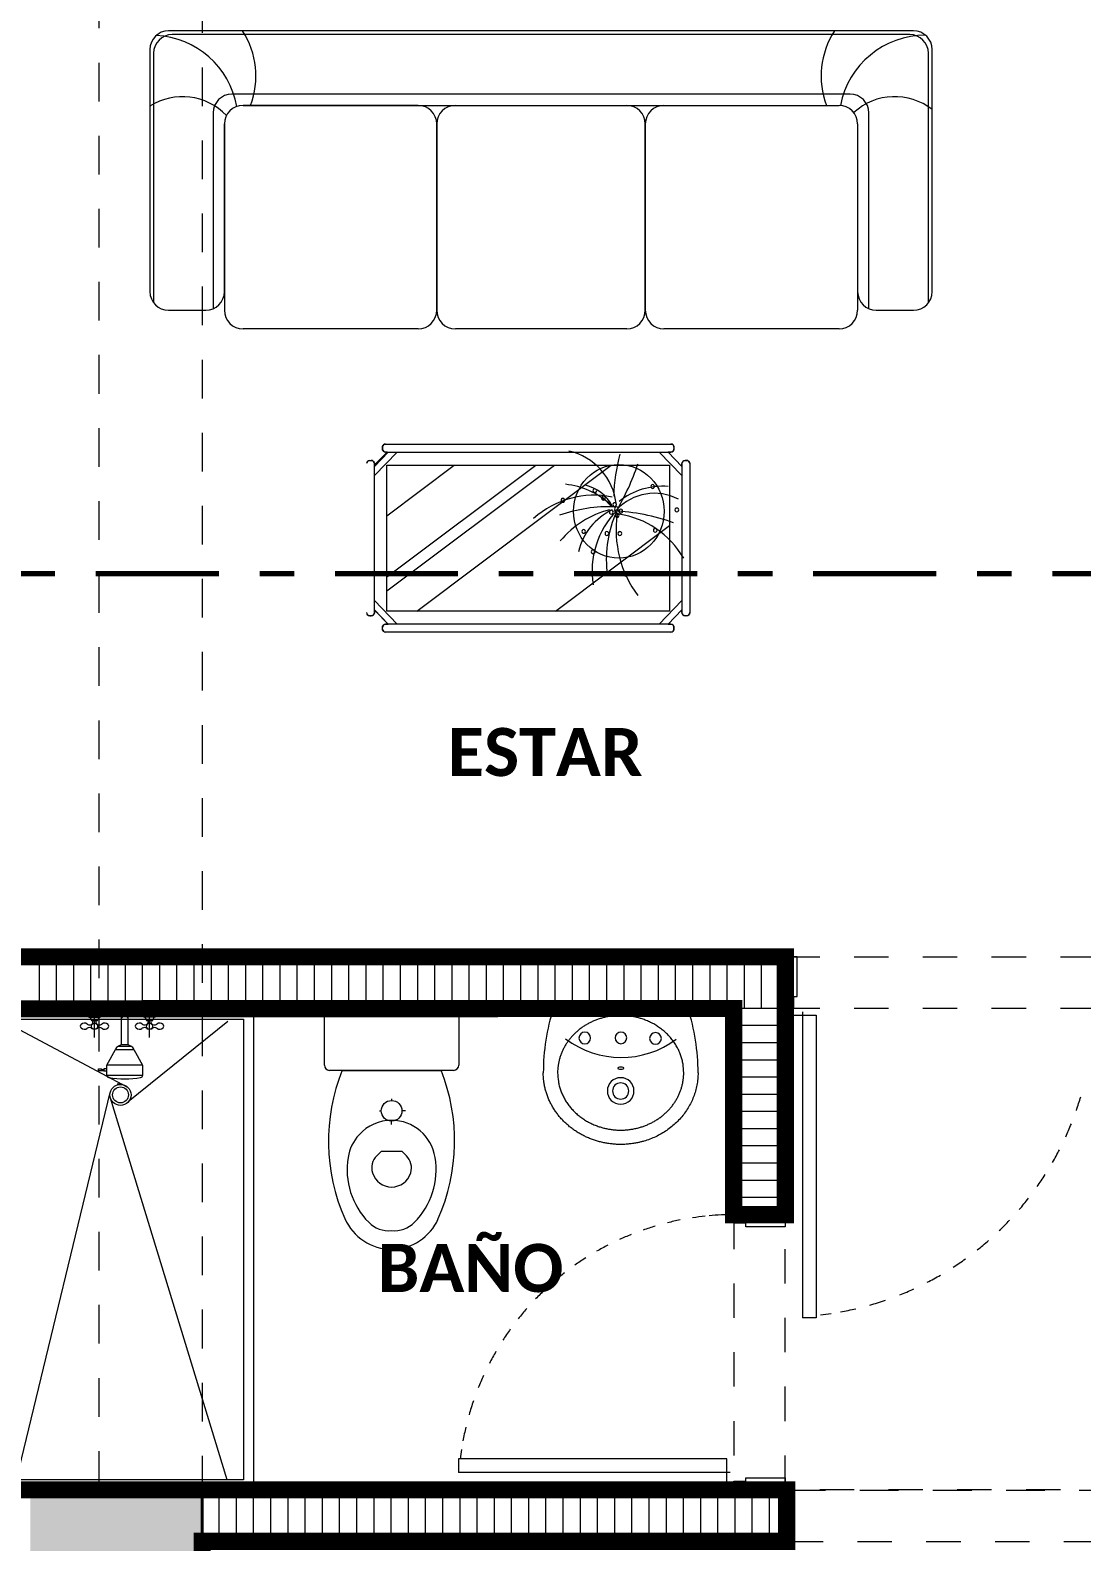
# Model space of a CAD drawing. Header units: metres. Extents: x -144 to 1000, y -717 to 29.
# Drawn here: x 828.958 to 832.015, y -557.419 to -553.023 of the extents above; entities that cross this region are included whole.
import ezdxf

# ---------------------------------------------------------------- set-up
doc = ezdxf.new("R2010")
doc.units = ezdxf.units.M
for name, pattern in [('Basculante', [0.11625, 0.075, -0.04125]), ('basculante modificado', [0.18, 0.1125, -0.0675]), ('Dash Dot 3_16_', [0.595313, 0.357187, -0.119063, 0, -0.119063]), ('Trazo', [0.45, 0.225, -0.225])]:
    doc.linetypes.add(name, pattern=pattern)
doc.layers.get('0').update_dxf_attribs({"color": 1})
doc.layers.add('00-MEDICION', color=30, linetype='Continuous')
for name, color, linetype, lineweight in [('A-DETL', 1, 'Continuous', 9), ('A-DETL-GENF', 1, 'Continuous', 9), ('A-DETL-MEDM', 1, 'Continuous', 30), ('A-DOOR', 1, 'Continuous', 9), ('A-DOOR-FRAM', 1, 'Continuous', 9), ('A-DOOR-HDLN', 1, 'Trazo', 20), ('A-WALL', 4, 'Continuous', 9), ('G-ANNO-SYMB', 1, 'Continuous', 9), ('G-ANNO-TEXT', 2, 'Continuous', 9), ('I-FURN', 2, 'Continuous', 9), ('P-SANR-FIXT', 1, 'Continuous', 9), ('S-COLS', 7, 'Continuous', 9)]:
    doc.layers.add(name, color=color, linetype=linetype, lineweight=lineweight)
doc.layers.add('A-WALL-PATT', color=7, linetype='Continuous', lineweight=35, true_color=0x9c9c9c)
doc.styles.add('Calibri_B', font='calibrib.ttf', dxfattribs={"height": 0.165})

# ---------------------------------------------------------------- blocks, each defined once
blk = doc.blocks.new('H')
at = {"layer": 'S-COLS', "true_color": 0x5c5c5c}
h = blk.add_hatch(color=251, dxfattribs=at)
h.paths.add_polyline_path([(850.9115, -509.2755), (851.4115, -509.2755), (851.4115, -508.3755), (850.9115, -508.3755), (850.9115, -508.8647)])
h.paths.add_polyline_path([(833.1867, -509.2755), (833.6117, -509.2755), (833.6117, -508.3755), (833.1117, -508.3755), (833.1117, -509.2755), (833.1239, -509.2755)])
h.paths.add_polyline_path([(841.3117, -509.2754), (841.3117, -508.3754), (840.8117, -508.3754), (840.8117, -509.2754)])
h.paths.add_polyline_path([(847.6117, -501.5754), (847.6118, -501.5754), (847.6115, -498.4254), (847.1118, -498.4255), (847.1118, -501.5754), (847.4617, -501.5754)])
h.paths.add_polyline_path([(833.4615, -501.5754), (833.6116, -501.5754), (833.6116, -500.8755), (833.1116, -500.8755), (833.1116, -501.5754), (833.4596, -501.5754)])
h.paths.add_polyline_path([(839.0113, -501.5754), (839.0117, -501.5752), (839.0113, -501.0755), (837.3115, -501.0755), (837.3115, -498.9255), (839.0118, -498.9255), (839.0113, -498.4255), (837.0115, -498.4256), (837.0116, -501.5754), (838.8616, -501.5754)])
h.paths.add_polyline_path([(840.8117, -501.5754), (841.3117, -501.5754), (841.3117, -500.6754), (840.8117, -500.6754), (840.8117, -501.4679)])
h.paths.add_polyline_path([(851.0118, -501.5754), (851.4118, -501.5754), (851.4118, -500.8755), (851.0118, -500.8755), (851.0118, -501.4679)])
h.paths.add_polyline_path([(841.1617, -499.3255), (841.3118, -499.3255), (841.3118, -498.4255), (840.8118, -498.4255), (840.8118, -499.3255), (841.0117, -499.3255)])
h.paths.add_polyline_path([(833.1115, -499.1255), (833.6115, -499.1255), (833.6115, -498.4244), (833.1115, -498.4255), (833.1115, -498.636)])
h.paths.add_polyline_path([(851.2874, -499.1255), (851.4118, -499.1255), (851.4118, -498.4244), (851.0118, -498.4255), (851.0118, -499.1255), (851.2617, -499.1255)])
h.paths.add_polyline_path([(841.0117, -490.4255), (841.3117, -490.4255), (841.3117, -489.5255), (840.8117, -489.5255), (840.8117, -490.4255)])
h.paths.add_polyline_path([(851.4117, -490.4255), (851.4117, -489.5255), (850.9117, -489.5255), (850.9117, -490.4255), (851.3467, -490.4255)])
h.paths.add_polyline_path([(833.3117, -489.8255), (834.2117, -489.8255), (834.2117, -489.3255), (833.3117, -489.3255), (833.3117, -489.7155)])
at = {"layer": 'A-DETL', "color": 7, "linetype": 'basculante modificado'}
for p, q in [((833.3117, -498.4244), (833.3117, -489.8255)), ((833.6117, -489.8255), (833.6117, -498.4255)), ((833.6117, -498.4255), (837.0116, -498.4255))]:
    blk.add_line(p, q, dxfattribs=at)
at = {"layer": 'A-DETL-GENF', "linetype": 'Basculante'}
for p, q in [((835.3072, -497.0244), (835.3072, -496.8744)), ((835.3072, -496.8744), (836.2072, -496.8744)), ((836.2072, -497.0244), (835.3072, -497.0244)), ((835.3072, -497.6244), (835.1572, -497.6244)), ((835.1572, -497.6244), (835.1572, -498.4244)), ((835.3072, -498.4244), (835.3072, -497.6244)), ((835.1572, -498.4244), (835.3072, -498.4244)), ((836.3072, -498.4244), (835.3172, -498.4244)), ((835.3172, -498.5744), (836.3072, -498.5744))]:
    blk.add_line(p, q, dxfattribs=at)
at = {"layer": 'A-DETL-MEDM'}
blk.add_line((835.3172, -498.4244), (835.3172, -498.5744), dxfattribs=at)
at = {"layer": 'A-DOOR'}
for p, q in [((835.3072, -497.0244), (835.3072, -496.8744)), ((835.1572, -498.4244), (835.3072, -498.4244))]:
    blk.add_line(p, q, dxfattribs=at)
at = {"layer": 'A-DOOR', "lineweight": 15}
for p, q in [((835.3072, -497.0344), (835.3222, -497.0344)), ((835.3222, -497.0344), (835.3222, -497.0444)), ((835.3222, -497.0444), (835.3972, -497.0444)), ((835.3572, -497.0344), (835.3572, -497.9244)), ((835.3972, -497.0444), (835.3972, -497.9244)), ((835.3972, -497.9244), (835.3572, -497.9244)), ((834.3572, -498.3344), (834.3572, -498.3744)), ((835.1372, -498.3344), (834.3572, -498.3344)), ((835.1372, -498.4094), (835.1372, -498.3344)), ((835.1472, -498.3744), (834.3572, -498.3744)), ((835.1472, -498.4094), (835.1372, -498.4094)), ((835.1472, -498.4244), (835.1472, -498.4094))]:
    blk.add_line(p, q, dxfattribs=at)
at = {"layer": 'A-DOOR'}
for centre, radius, start, end in [((835.3087, -497.0265), 0.8947, 340.7809, 343.4371), ((835.3087, -497.0265), 0.8947, 335.4605, 338.1223), ((835.3087, -497.0265), 0.8947, 330.1233, 332.7944), ((835.3087, -497.0265), 0.8947, 324.7622, 327.4462), ((835.3087, -497.0265), 0.8947, 319.3702, 322.0705), ((835.1572, -498.4244), 0.8, 106.5629, 109.2191), ((835.1572, -498.4244), 0.8, 101.2538, 103.9081), ((835.1572, -498.4244), 0.8, 95.9429, 98.5991), ((835.1572, -498.4244), 0.8, 90, 95.1398), ((835.3087, -497.0265), 0.8947, 313.9406, 316.6605), ((835.1572, -498.4244), 0.8, 111.8777, 114.5395), ((835.3087, -497.0265), 0.8947, 308.4672, 311.2097), ((835.1572, -498.4244), 0.8, 117.2056, 119.8767), ((835.1572, -498.4244), 0.8, 122.5538, 125.2378), ((835.3087, -497.0265), 0.8947, 302.9441, 305.7122), ((835.1572, -498.4244), 0.8, 127.9295, 130.6298), ((835.3087, -497.0265), 0.8947, 297.366, 300.1622), ((835.1572, -498.4244), 0.8, 133.3395, 136.0594), ((835.3087, -497.0265), 0.8947, 285.8316, 288.8857), ((835.3087, -497.0265), 0.8947, 291.7283, 294.5549), ((835.1572, -498.4244), 0.8, 138.7903, 141.5328), ((835.3087, -497.0265), 0.8947, 276.4594, 278.45), ((835.3087, -497.0265), 0.8947, 280.2582, 283.1511), ((835.3087, -497.0265), 0.8947, 280.2582, 283.1511), ((835.1572, -498.4244), 0.8, 144.2878, 147.0559), ((835.1572, -498.4244), 0.8, 149.8378, 152.634), ((835.1572, -498.4244), 0.8, 155.4451, 158.2717), ((835.1572, -498.4244), 0.8, 161.1143, 164.1684), ((835.1572, -498.4244), 0.8, 166.8489, 169.7418), ((835.1572, -498.4244), 0.8, 166.8489, 169.7418), ((835.1572, -498.4244), 0.8, 171.55, 173.5406)]:
    blk.add_arc(centre, radius, start, end, dxfattribs=at)
at = {"layer": 'A-DOOR-FRAM'}
for p, q in [((835.3422, -496.8744), (835.3072, -496.8744)), ((835.3422, -496.9894), (835.3422, -496.8744)), ((835.3322, -497.0244), (835.3322, -496.9894)), ((835.3322, -496.9894), (835.3422, -496.9894)), ((835.3072, -497.0244), (835.3322, -497.0244)), ((835.1572, -497.6494), (835.1572, -497.6244)), ((835.1922, -497.6494), (835.1572, -497.6494)), ((835.1922, -497.6594), (835.1922, -497.6494)), ((835.3072, -497.6594), (835.1922, -497.6594)), ((835.3072, -497.6244), (835.3072, -497.6594)), ((835.1572, -498.3994), (835.1922, -498.3994)), ((835.1572, -498.4244), (835.1572, -498.3994)), ((835.1922, -498.3894), (835.3072, -498.3894)), ((835.1922, -498.3994), (835.1922, -498.3894)), ((835.3072, -498.3894), (835.3072, -498.4244))]:
    blk.add_line(p, q, dxfattribs=at)
at = {"layer": 'A-DOOR-HDLN'}
blk.add_line((835.3072, -497.6244), (835.1572, -497.6244), dxfattribs=at)
at = {"layer": 'A-WALL', "lineweight": 35}
for p, q in [((835.3072, -496.8744), (832.8122, -496.8744)), ((835.3072, -497.6244), (835.3072, -496.8744)), ((832.9622, -497.0244), (835.1572, -497.0244)), ((835.1572, -497.0244), (835.1572, -497.6244)), ((835.1572, -497.6244), (835.3072, -497.6244)), ((835.3172, -498.4244), (833.6115, -498.4244)), ((833.6115, -498.4244), (833.6115, -498.5744)), ((833.6115, -498.5744), (835.3172, -498.5744))]:
    blk.add_line(p, q, dxfattribs=at)
at = {"layer": 'A-WALL-PATT', "color": 8, "lineweight": 5, "true_color": 0x727272}
for p, q in [((833.1373, -496.8744), (833.1373, -497.0244)), ((833.1873, -496.8744), (833.1873, -497.0244)), ((833.2373, -496.8744), (833.2373, -497.0244)), ((833.2873, -496.8744), (833.2873, -497.0244)), ((833.3373, -496.8744), (833.3373, -497.0244)), ((833.3873, -496.8744), (833.3873, -497.0244)), ((833.4373, -496.8744), (833.4373, -497.0244)), ((833.4873, -496.8744), (833.4873, -497.0244)), ((833.5373, -496.8744), (833.5373, -497.0244)), ((833.5873, -496.8744), (833.5873, -497.0244)), ((833.6373, -496.8744), (833.6373, -497.0244)), ((833.6873, -496.8744), (833.6873, -497.0244)), ((833.7373, -496.8744), (833.7373, -497.0244)), ((833.7873, -496.8744), (833.7873, -497.0244)), ((833.8373, -496.8744), (833.8373, -497.0244)), ((833.8873, -496.8744), (833.8873, -497.0244)), ((833.9373, -496.8744), (833.9373, -497.0244)), ((833.9873, -496.8744), (833.9873, -497.0244)), ((834.0373, -496.8744), (834.0373, -497.0244)), ((834.0873, -496.8744), (834.0873, -497.0244)), ((834.1373, -496.8744), (834.1373, -497.0244)), ((834.1873, -496.8744), (834.1873, -497.0244)), ((834.2373, -496.8744), (834.2373, -497.0244)), ((834.2873, -496.8744), (834.2873, -497.0244)), ((834.3373, -496.8744), (834.3373, -497.0244)), ((834.3873, -496.8744), (834.3873, -497.0244)), ((834.4373, -496.8744), (834.4373, -497.0244)), ((834.4873, -496.8744), (834.4873, -497.0244)), ((834.5373, -496.8744), (834.5373, -497.0244)), ((834.5873, -496.8744), (834.5873, -497.0244)), ((834.6373, -496.8744), (834.6373, -497.0244)), ((834.6873, -496.8744), (834.6873, -497.0244)), ((834.7373, -496.8744), (834.7373, -497.0244)), ((834.7873, -496.8744), (834.7873, -497.0244)), ((834.8373, -496.8744), (834.8373, -497.0244)), ((834.8873, -496.8744), (834.8873, -497.0244)), ((834.9373, -496.8744), (834.9373, -497.0244)), ((834.9873, -496.8744), (834.9873, -497.0244)), ((835.0373, -496.8744), (835.0373, -497.0244)), ((835.0873, -496.8744), (835.0873, -497.0244)), ((835.1373, -496.8744), (835.1373, -497.0244)), ((835.1873, -496.8744), (835.1873, -497.0244)), ((835.2373, -496.8744), (835.2373, -497.0244)), ((835.2873, -496.8744), (835.2873, -497.0244)), ((835.3072, -497.0246), (835.1572, -497.0246)), ((835.3072, -497.0746), (835.1572, -497.0746)), ((835.3072, -497.1246), (835.1572, -497.1246)), ((835.3072, -497.1746), (835.1572, -497.1746)), ((835.3072, -497.2246), (835.1572, -497.2246)), ((835.3072, -497.2746), (835.1572, -497.2746)), ((835.3072, -497.3246), (835.1572, -497.3246)), ((835.3072, -497.3746), (835.1572, -497.3746)), ((835.3072, -497.4246), (835.1572, -497.4246)), ((835.3072, -497.4746), (835.1572, -497.4746)), ((835.3072, -497.5246), (835.1572, -497.5246)), ((835.3072, -497.5746), (835.1572, -497.5746)), ((833.6613, -498.5744), (833.6613, -498.4255)), ((833.7113, -498.5744), (833.7113, -498.4254)), ((833.7613, -498.5744), (833.7613, -498.4254)), ((833.8113, -498.5744), (833.8113, -498.4254)), ((833.8613, -498.5744), (833.8613, -498.4253)), ((833.9113, -498.5744), (833.9113, -498.4253)), ((833.9613, -498.5744), (833.9613, -498.4253)), ((834.0113, -498.5744), (834.0113, -498.4252)), ((834.0613, -498.5744), (834.0613, -498.4252)), ((834.1113, -498.5744), (834.1113, -498.4252)), ((834.1613, -498.5744), (834.1613, -498.4252)), ((834.2113, -498.5744), (834.2113, -498.4251)), ((834.2613, -498.5744), (834.2613, -498.4251)), ((834.3113, -498.5744), (834.3113, -498.4251)), ((834.3613, -498.5744), (834.3613, -498.425)), ((834.4113, -498.5744), (834.4113, -498.425)), ((834.4613, -498.5744), (834.4613, -498.425)), ((834.5113, -498.5744), (834.5113, -498.4249)), ((834.5613, -498.5744), (834.5613, -498.4249)), ((834.6113, -498.5744), (834.6113, -498.4249)), ((834.6613, -498.5744), (834.6613, -498.4248)), ((834.7113, -498.5744), (834.7113, -498.4248)), ((834.7613, -498.5744), (834.7613, -498.4248)), ((834.8113, -498.5744), (834.8113, -498.4247)), ((834.8613, -498.5744), (834.8613, -498.4247)), ((834.9113, -498.5744), (834.9113, -498.4247)), ((834.9613, -498.5744), (834.9613, -498.4247)), ((835.0113, -498.5744), (835.0113, -498.4246)), ((835.0613, -498.5744), (835.0613, -498.4246)), ((835.1113, -498.5744), (835.1113, -498.4246)), ((835.1613, -498.5744), (835.1613, -498.4245)), ((835.2113, -498.5744), (835.2113, -498.4245)), ((835.2613, -498.5744), (835.2613, -498.4245)), ((835.3113, -498.5744), (835.3113, -498.4244))]:
    blk.add_line(p, q, dxfattribs=at)
at = {"layer": 'G-ANNO-SYMB', "linetype": 'Dash Dot 3_16_', "lineweight": 70}
blk.add_line((829.1308, -495.7599), (837.9768, -495.7599), dxfattribs=at)
at = {"layer": 'I-FURN'}
for p, q in [((835.6801, -494.1818), (833.5137, -494.1818)), ((835.6692, -494.1927), (833.5245, -494.1927)), ((833.4595, -494.236), (833.4595, -494.9401)), ((833.4704, -494.2468), (833.4704, -494.9725)), ((835.7234, -494.9725), (835.7234, -494.2468)), ((835.7342, -494.9401), (835.7342, -494.236)), ((835.4959, -494.366), (833.6978, -494.366)), ((833.7303, -494.3985), (835.4634, -494.3985)), ((834.2394, -494.3985), (833.7303, -494.3985)), ((833.6437, -494.4201), (833.6437, -494.9897)), ((835.5501, -494.9897), (835.5501, -494.4201)), ((833.6762, -494.4526), (833.6762, -494.9942)), ((833.6762, -494.9401), (833.6762, -494.4526)), ((834.2936, -494.9942), (834.2936, -494.4526)), ((834.2936, -494.4526), (834.2936, -494.9942)), ((834.9002, -494.9942), (834.9002, -494.4526)), ((834.9002, -494.4526), (834.9002, -494.9942)), ((835.5176, -494.4526), (835.5176, -494.9942)), ((833.5137, -494.9942), (833.622, -494.9942)), ((835.5718, -494.9942), (835.6801, -494.9942)), ((834.2394, -495.0484), (833.7303, -495.0484)), ((834.846, -495.0484), (834.3478, -495.0484)), ((835.4634, -495.0484), (834.9543, -495.0484)), ((834.1784, -495.4069), (834.1124, -495.4751)), ((834.1124, -495.4442), (834.1497, -495.4069)), ((834.1526, -495.4069), (834.1124, -495.4484)), ((834.1124, -495.4442), (834.1497, -495.4069)), ((834.1357, -495.3927), (834.1359, -495.3911)), ((834.1357, -495.3927), (834.1357, -495.3974)), ((834.1357, -495.3974), (834.1357, -495.3927)), ((834.1359, -495.3991), (834.1357, -495.3974)), ((834.1359, -495.3911), (834.1363, -495.3895)), ((834.1363, -495.4007), (834.1359, -495.3991)), ((834.1363, -495.3895), (834.137, -495.388)), ((834.137, -495.4022), (834.1363, -495.4007)), ((834.137, -495.388), (834.1379, -495.3866)), ((834.1379, -495.4035), (834.137, -495.4022)), ((834.1379, -495.3866), (834.139, -495.3855)), ((834.139, -495.4047), (834.1379, -495.4035)), ((834.139, -495.3855), (834.1403, -495.3845)), ((834.1403, -495.4056), (834.139, -495.4047)), ((834.1403, -495.3845), (834.1417, -495.3838)), ((834.1417, -495.4063), (834.1403, -495.4056)), ((834.1417, -495.3838), (834.1433, -495.3834)), ((834.1433, -495.4067), (834.1417, -495.4063)), ((834.1433, -495.3834), (834.1449, -495.3833)), ((834.1449, -495.4069), (834.1433, -495.4067)), ((834.1449, -495.3833), (834.9743, -495.3833)), ((834.1449, -495.3833), (834.9743, -495.3833)), ((834.1449, -495.4069), (834.9743, -495.4069)), ((834.1497, -495.4069), (834.1449, -495.4069)), ((834.9408, -495.4069), (835.0067, -495.4751)), ((834.9666, -495.4069), (835.0067, -495.4484)), ((834.9666, -495.4069), (835.0067, -495.4484)), ((834.9743, -495.4069), (834.9666, -495.4069)), ((834.9743, -495.3833), (834.9758, -495.3834)), ((834.9758, -495.4067), (834.9743, -495.4069)), ((834.9758, -495.3834), (834.9774, -495.3838)), ((834.9774, -495.4063), (834.9758, -495.4067)), ((834.9774, -495.3838), (834.9788, -495.3845)), ((834.9788, -495.4056), (834.9774, -495.4063)), ((834.9788, -495.3845), (834.9801, -495.3855)), ((834.9801, -495.4047), (834.9788, -495.4056)), ((834.9801, -495.3855), (834.9812, -495.3866)), ((834.9812, -495.4035), (834.9801, -495.4047)), ((834.9812, -495.3866), (834.9822, -495.388)), ((834.9822, -495.4022), (834.9812, -495.4035)), ((834.9822, -495.388), (834.9828, -495.3895)), ((834.9828, -495.4007), (834.9822, -495.4022)), ((834.9828, -495.3895), (834.9832, -495.3911)), ((834.9832, -495.3991), (834.9828, -495.4007)), ((834.9832, -495.3911), (834.9834, -495.3927)), ((834.9834, -495.3974), (834.9832, -495.3991)), ((834.9834, -495.3927), (834.9834, -495.3974)), ((834.9834, -495.3927), (834.9834, -495.3974)), ((834.0917, -495.4344), (834.0928, -495.4332)), ((834.0928, -495.4332), (834.0941, -495.4323)), ((834.0941, -495.4323), (834.0956, -495.4316)), ((834.0956, -495.4316), (834.0971, -495.4311)), ((834.0971, -495.4311), (834.0987, -495.431)), ((834.0987, -495.431), (834.1033, -495.431)), ((834.0987, -495.431), (834.1033, -495.431)), ((834.1033, -495.431), (834.1049, -495.4311)), ((834.1049, -495.4311), (834.1064, -495.4316)), ((834.1064, -495.4316), (834.1078, -495.4323)), ((834.1078, -495.4323), (834.1091, -495.4332)), ((834.1091, -495.4332), (834.1103, -495.4344)), ((834.1103, -495.4344), (834.1112, -495.4357)), ((834.1112, -495.4357), (834.1118, -495.4372)), ((834.1118, -495.4372), (834.1123, -495.4388)), ((834.1123, -495.4388), (834.1124, -495.4404)), ((834.1124, -495.8735), (834.1124, -495.4404)), ((834.1124, -495.4404), (834.1124, -495.4442)), ((834.1489, -495.7699), (834.5819, -495.4446)), ((834.1489, -495.8104), (834.6358, -495.4446)), ((834.1489, -495.5918), (834.3448, -495.4446)), ((834.1489, -495.8693), (834.1489, -495.4446)), ((834.1489, -495.4446), (834.9702, -495.4446)), ((834.2358, -495.8693), (834.8012, -495.4446)), ((834.9702, -495.4446), (834.9702, -495.8693)), ((835.0067, -495.4404), (835.0069, -495.4388)), ((835.0067, -495.4404), (835.0067, -495.8735)), ((835.0067, -495.4484), (835.0067, -495.4404)), ((835.0069, -495.4388), (835.0073, -495.4372)), ((835.0073, -495.4372), (835.0079, -495.4357)), ((835.0079, -495.4357), (835.0089, -495.4344)), ((835.0089, -495.4344), (835.01, -495.4332)), ((835.01, -495.4332), (835.0113, -495.4323)), ((835.0113, -495.4323), (835.0127, -495.4316)), ((835.0127, -495.4316), (835.0143, -495.4311)), ((835.0143, -495.4311), (835.0159, -495.431)), ((835.0204, -495.431), (835.0159, -495.431)), ((835.0159, -495.431), (835.0204, -495.431)), ((835.0204, -495.431), (835.022, -495.4311)), ((835.022, -495.4311), (835.0235, -495.4316)), ((835.0235, -495.4316), (835.025, -495.4323)), ((835.025, -495.4323), (835.0263, -495.4332)), ((835.0263, -495.4332), (835.0274, -495.4344)), ((835.0274, -495.4344), (835.0283, -495.4357)), ((835.0283, -495.4357), (835.029, -495.4372)), ((835.029, -495.4372), (835.0294, -495.4388)), ((835.0294, -495.4388), (835.0295, -495.4404)), ((835.0295, -495.4404), (835.0295, -495.8735)), ((835.0295, -495.4404), (835.0295, -495.8735)), ((834.8032, -495.5655), (834.7746, -495.5369)), ((834.6393, -495.8693), (834.9702, -495.6207)), ((834.8208, -495.6427), (834.8255, -495.6379)), ((834.1784, -495.907), (834.1124, -495.8388)), ((834.9408, -495.907), (835.0067, -495.8388)), ((834.0928, -495.8807), (834.0917, -495.8795)), ((834.0941, -495.8816), (834.0928, -495.8807)), ((834.0956, -495.8823), (834.0941, -495.8816)), ((834.0971, -495.8828), (834.0956, -495.8823)), ((834.0987, -495.8829), (834.0971, -495.8828)), ((834.0987, -495.8829), (834.1033, -495.8829)), ((834.1033, -495.8829), (834.0987, -495.8829)), ((834.1049, -495.8828), (834.1033, -495.8829)), ((834.1064, -495.8823), (834.1049, -495.8828)), ((834.1078, -495.8816), (834.1064, -495.8823)), ((834.1091, -495.8807), (834.1078, -495.8816)), ((834.1103, -495.8795), (834.1091, -495.8807)), ((834.1112, -495.8782), (834.1103, -495.8795)), ((834.1118, -495.8767), (834.1112, -495.8782)), ((834.1123, -495.8751), (834.1118, -495.8767)), ((834.1124, -495.8735), (834.1123, -495.8751)), ((834.1526, -495.907), (834.1124, -495.8655)), ((834.1124, -495.8724), (834.1158, -495.869)), ((834.1158, -495.869), (834.1124, -495.8724)), ((834.1124, -495.8724), (834.1124, -495.8735)), ((834.1526, -495.907), (834.1158, -495.869)), ((834.9702, -495.8693), (834.1489, -495.8693)), ((834.9666, -495.907), (835.0067, -495.8655)), ((835.0067, -495.8655), (834.9666, -495.907)), ((835.0067, -495.8735), (835.0067, -495.8655)), ((835.0069, -495.8751), (835.0067, -495.8735)), ((835.0073, -495.8767), (835.0069, -495.8751)), ((835.0079, -495.8782), (835.0073, -495.8767)), ((835.0089, -495.8795), (835.0079, -495.8782)), ((835.01, -495.8807), (835.0089, -495.8795)), ((835.0113, -495.8816), (835.01, -495.8807)), ((835.0127, -495.8823), (835.0113, -495.8816)), ((835.0143, -495.8828), (835.0127, -495.8823)), ((835.0159, -495.8829), (835.0143, -495.8828)), ((835.0204, -495.8829), (835.0159, -495.8829)), ((835.0204, -495.8829), (835.0159, -495.8829)), ((835.022, -495.8828), (835.0204, -495.8829)), ((835.0235, -495.8823), (835.022, -495.8828)), ((835.025, -495.8816), (835.0235, -495.8823)), ((835.0263, -495.8807), (835.025, -495.8816)), ((835.0274, -495.8795), (835.0263, -495.8807)), ((835.0283, -495.8782), (835.0274, -495.8795)), ((835.029, -495.8767), (835.0283, -495.8782)), ((835.0294, -495.8751), (835.029, -495.8767)), ((835.0295, -495.8735), (835.0294, -495.8751)), ((834.1357, -495.9165), (834.1359, -495.9148)), ((834.1357, -495.9212), (834.1357, -495.9165)), ((834.1357, -495.9212), (834.1357, -495.9165)), ((834.1359, -495.9228), (834.1357, -495.9212)), ((834.1359, -495.9148), (834.1363, -495.9132)), ((834.1363, -495.9244), (834.1359, -495.9228)), ((834.1363, -495.9132), (834.137, -495.9118)), ((834.137, -495.9259), (834.1363, -495.9244)), ((834.137, -495.9118), (834.1379, -495.9104)), ((834.1379, -495.9273), (834.137, -495.9259)), ((834.1379, -495.9104), (834.139, -495.9092)), ((834.139, -495.9284), (834.1379, -495.9273)), ((834.139, -495.9092), (834.1403, -495.9083)), ((834.1403, -495.9294), (834.139, -495.9284)), ((834.1403, -495.9083), (834.1417, -495.9076)), ((834.1417, -495.9301), (834.1403, -495.9294)), ((834.1417, -495.9076), (834.1433, -495.9072)), ((834.1433, -495.9305), (834.1417, -495.9301)), ((834.1433, -495.9072), (834.1449, -495.907)), ((834.1449, -495.9306), (834.1433, -495.9305)), ((834.9743, -495.907), (834.1449, -495.907)), ((834.1449, -495.907), (834.1526, -495.907)), ((834.9743, -495.9306), (834.1449, -495.9306)), ((834.9743, -495.9306), (834.1449, -495.9306)), ((834.9666, -495.907), (834.9743, -495.907)), ((834.9743, -495.907), (834.9758, -495.9072)), ((834.9758, -495.9305), (834.9743, -495.9306)), ((834.9758, -495.9072), (834.9774, -495.9076)), ((834.9774, -495.9301), (834.9758, -495.9305)), ((834.9774, -495.9076), (834.9788, -495.9083)), ((834.9788, -495.9294), (834.9774, -495.9301)), ((834.9788, -495.9083), (834.9801, -495.9092)), ((834.9801, -495.9284), (834.9788, -495.9294)), ((834.9801, -495.9092), (834.9812, -495.9104)), ((834.9812, -495.9273), (834.9801, -495.9284)), ((834.9812, -495.9104), (834.9822, -495.9118)), ((834.9822, -495.9259), (834.9812, -495.9273)), ((834.9822, -495.9118), (834.9828, -495.9132)), ((834.9828, -495.9244), (834.9822, -495.9259)), ((834.9828, -495.9132), (834.9832, -495.9148)), ((834.9832, -495.9228), (834.9828, -495.9244)), ((834.9832, -495.9148), (834.9834, -495.9165)), ((834.9834, -495.9212), (834.9832, -495.9228)), ((834.9834, -495.9212), (834.9834, -495.9165)), ((834.9834, -495.9165), (834.9834, -495.9212))]:
    blk.add_line(p, q, dxfattribs=at)
for centre, radius, start, end in [((833.5137, -494.236), 0.0542, 90, 180), ((833.5256, -494.3132), 0.2423, 339.3884, 32.8144), ((835.6537, -494.3132), 0.2423, 147.1856, 200.6116), ((835.6801, -494.236), 0.0542, 360, 90), ((833.5245, -494.2468), 0.0542, 90, 180), ((833.4649, -494.4462), 0.2515, 10.2342, 86.9702), ((835.7145, -494.4462), 0.2515, 89.8287, 169.0873), ((835.6692, -494.2468), 0.0542, 360, 90), ((833.554, -494.5489), 0.1758, 43.2933, 122.4893), ((833.6978, -494.4201), 0.0542, 90, 180), ((833.7303, -494.4526), 0.0542, 90, 180), ((833.7303, -494.4526), 0.0542, 90, 180), ((834.2394, -494.4526), 0.0542, 360, 90), ((834.3478, -494.4526), 0.0542, 90, 180), ((834.846, -494.4526), 0.0542, 360, 90), ((834.9543, -494.4526), 0.0542, 90, 180), ((835.4634, -494.4526), 0.0542, 0, 90), ((835.4634, -494.4526), 0.0542, 0, 90), ((835.4959, -494.4201), 0.0542, 0, 90), ((835.6254, -494.5489), 0.1758, 51.7318, 132.6181), ((833.5137, -494.9401), 0.0542, 180, 270), ((833.622, -494.9401), 0.0542, 270, 360), ((835.5718, -494.9401), 0.0542, 180, 270), ((835.6801, -494.9401), 0.0542, 270, 360), ((833.7303, -494.9942), 0.0542, 180, 270), ((834.2394, -494.9942), 0.0542, 270, 360), ((834.3478, -494.9942), 0.0542, 180, 270), ((834.846, -494.9942), 0.0542, 270, 360), ((834.9543, -494.9942), 0.0542, 180, 270), ((835.4634, -494.9942), 0.0542, 270, 360)]:
    blk.add_arc(centre, radius, start, end, dxfattribs=at)
for centre, major_axis, start_param, end_param in [((834.1449, -495.3927), (0, -0.00944), 3.141593, 4.712389), ((834.1449, -495.3974), (0, -0.00944), 4.712389, 6.283185), ((834.6417, -495.5816), (0, -0.1818), 1.692803, 2.932648), ((835.2556, -495.5417), (0, -0.4623), 4.430625, 4.696865), ((834.9743, -495.3927), (0, -0.00944), 1.570796, 3.141593), ((834.9743, -495.3974), (0, -0.00944), 0, 1.570796), ((834.0987, -495.4404), (0, -0.00944), 3.141593, 4.712389), ((834.1033, -495.4404), (0, -0.00944), 1.570796, 3.141593), ((834.1823, -495.1841), (0, -0.7648), 1.029522, 1.228031), ((835.0159, -495.4404), (0, -0.00944), 3.141593, 4.712389), ((835.0204, -495.4404), (0, -0.00944), 1.570796, 3.141593), ((834.6429, -495.7432), (0, -0.2443), 2.421786, 3.034471), ((834.7028, -495.6201), (0, -0.1191), 2.075024, 2.940145), ((834.9514, -495.7257), (0, -0.2197), 3.069581, 3.786594), ((834.9215, -495.5065), (0, 0.00566), 4.712389, 7.853982), ((834.9215, -495.5065), (0, -0.00566), 4.712389, 7.853982), ((834.7506, -495.8085), (0, -0.2764), 2.94178, 3.856855), ((834.6606, -495.547), (0, 0.00566), 4.712389, 7.853982), ((834.6606, -495.547), (0, -0.00566), 4.712389, 7.853982), ((834.7534, -495.519), (0, 0.00566), 4.712389, 7.853982), ((834.7534, -495.519), (0, -0.00566), 4.712389, 7.853982), ((834.7785, -495.5408), (0, -0.00566), 1.570796, 4.712389), ((834.7785, -495.5408), (0, 0.00566), 1.570796, 4.712389), ((834.9268, -495.6859), (0, -0.1593), 2.670194, 3.942876), ((834.7978, -496.0396), (0, -0.4741), 3.112421, 3.468475), ((834.856, -495.8428), (0, -0.2749), 3.369275, 4.010359), ((834.8745, -495.739), (0, -0.1796), 3.56214, 4.473198), ((834.9822, -495.753), (0, -0.2451), 3.918021, 4.876035), ((835.1021, -495.7186), (0, -0.3261), 4.277606, 4.816476), ((834.8011, -495.5812), (0, -0.00566), 1.570796, 4.712389), ((834.8011, -495.5812), (0, 0.00566), 1.570796, 4.712389), ((834.8111, -495.5595), (0, -0.00566), 1.570796, 4.712389), ((834.8111, -495.5595), (0, -0.00566), 4.712389, 7.853982), ((835.112, -495.6342), (0, -0.3069), 4.559665, 5.379686), ((834.7863, -496.1837), (0, -0.606), 2.801688, 3.103621), ((834.8162, -495.5719), (0, 0.00566), 4.712389, 7.853982), ((834.8162, -495.5719), (0, -0.00566), 4.712389, 7.853982), ((834.8186, -495.5906), (0, 0.00566), 4.712389, 7.853982), ((834.8186, -495.5906), (0, -0.00566), 4.712389, 7.853982), ((834.8287, -495.5782), (0, 0.00566), 4.712389, 7.853982), ((834.8287, -495.5782), (0, -0.00566), 4.712389, 7.853982), ((834.7878, -495.8561), (0, -0.2711), 2.117347, 3.004371), ((834.9917, -495.575), (0, -0.00566), 1.570796, 4.712389), ((834.9917, -495.575), (0, 0.00566), 1.570796, 4.712389), ((834.7208, -495.6373), (0, -0.00566), 1.570796, 4.712389), ((834.7208, -495.6373), (0, 0.00566), 1.570796, 4.712389), ((834.7885, -495.6435), (0, 0.00566), 4.712389, 7.853982), ((834.8262, -495.6435), (0, 0.00566), 4.712389, 7.853982), ((834.929, -495.6342), (0, -0.00566), 1.570796, 4.712389), ((834.929, -495.6342), (0, 0.00566), 1.570796, 4.712389), ((834.7885, -495.6435), (0, -0.00566), 4.712389, 7.853982), ((834.8262, -495.6435), (0, -0.00566), 4.712389, 7.853982), ((834.7484, -495.6964), (0, 0.00566), 4.712389, 7.853982), ((834.7484, -495.6964), (0, -0.00566), 4.712389, 7.853982), ((834.8437, -495.7618), (0, 0.00566), 4.712389, 7.853982), ((834.8437, -495.7618), (0, 0.00566), 1.570796, 4.712389), ((834.0987, -495.8735), (0, -0.00944), 4.712389, 6.283185), ((834.1033, -495.8735), (0, -0.00944), 0, 1.570796), ((835.0159, -495.8735), (0, -0.00944), 4.712389, 6.283185), ((835.0204, -495.8735), (0, -0.00944), 0, 1.570796), ((834.1449, -495.9165), (0, -0.00944), 3.141593, 4.712389), ((834.1449, -495.9212), (0, -0.00944), 4.712389, 6.283185), ((834.9743, -495.9165), (0, -0.00944), 1.570796, 3.141593), ((834.9743, -495.9212), (0, -0.00944), 0, 1.570796)]:
    blk.add_ellipse(centre, major_axis=major_axis, ratio=0.967012, start_param=start_param, end_param=end_param, dxfattribs=at)
blk.add_ellipse((834.8232, -495.579), major_axis=(0, 0.1362), ratio=0.967012, dxfattribs=at)
at = {"layer": 'P-SANR-FIXT'}
for p, q in [((833.7617, -497.0257), (832.9622, -497.0257)), ((833.2749, -497.0257), (833.3222, -497.0257)), ((833.2764, -497.033), (833.2749, -497.0257)), ((833.278, -497.0346), (833.3191, -497.0346)), ((833.2807, -497.0479), (833.278, -497.0346)), ((833.2985, -497.109), (833.2985, -497.0244)), ((833.3191, -497.0346), (833.3163, -497.0479)), ((833.3222, -497.0257), (833.3207, -497.033)), ((833.4085, -497.0257), (833.365, -497.0257)), ((833.365, -497.0257), (833.365, -497.0337)), ((833.365, -497.0337), (833.4085, -497.0337)), ((833.3769, -497.0531), (833.3769, -497.0337)), ((833.3965, -497.0531), (833.3965, -497.0337)), ((833.4085, -497.0337), (833.4085, -497.0257)), ((833.4349, -497.0257), (833.4364, -497.033)), ((833.4822, -497.0257), (833.4349, -497.0257)), ((833.438, -497.0346), (833.4407, -497.0479)), ((833.4791, -497.0346), (833.438, -497.0346)), ((833.4585, -497.109), (833.4585, -497.0244)), ((833.4763, -497.0479), (833.4791, -497.0346)), ((833.4807, -497.033), (833.4822, -497.0257)), ((833.7617, -498.4244), (833.7617, -497.0257)), ((833.9669, -497.1896), (833.9669, -497.0373)), ((834.3578, -497.0373), (834.3578, -497.1896)), ((832.9917, -497.0557), (833.7317, -497.0557)), ((833.0362, -497.0627), (833.3947, -497.2534)), ((833.2823, -497.0495), (833.3147, -497.0495)), ((833.2905, -497.0597), (833.3065, -497.0597)), ((833.2909, -497.084), (833.2909, -497.0818)), ((833.2939, -497.084), (833.2909, -497.084)), ((833.2941, -497.0666), (833.2941, -497.0597)), ((833.303, -497.0666), (833.303, -497.0597)), ((833.3062, -497.084), (833.3031, -497.084)), ((833.3062, -497.0818), (833.3062, -497.084)), ((833.3769, -497.1307), (833.3769, -497.0531)), ((833.3965, -497.1307), (833.3965, -497.0531)), ((833.6862, -497.0621), (833.3968, -497.2964)), ((833.4747, -497.0495), (833.4423, -497.0495)), ((833.4665, -497.0597), (833.4505, -497.0597)), ((833.4509, -497.0818), (833.4509, -497.084)), ((833.4509, -497.084), (833.4539, -497.084)), ((833.4541, -497.0666), (833.4541, -497.0597)), ((833.463, -497.0666), (833.463, -497.0597)), ((833.4631, -497.084), (833.4662, -497.084)), ((833.4662, -497.084), (833.4662, -497.0818)), ((833.7317, -497.0557), (833.7317, -498.3957)), ((833.3761, -497.1307), (833.3681, -497.1345)), ((833.3965, -497.1307), (833.3769, -497.1307)), ((833.4046, -497.1345), (833.3965, -497.1307)), ((833.3343, -497.1892), (833.3597, -497.1441)), ((833.3597, -497.1441), (833.413, -497.1441)), ((833.3681, -497.1345), (833.4046, -497.1345)), ((833.413, -497.1441), (833.4383, -497.1892)), ((833.3098, -497.2005), (833.3186, -497.2005)), ((833.3098, -497.2064), (833.3098, -497.2005)), ((833.3186, -497.2064), (833.3098, -497.2064)), ((833.3186, -497.2005), (833.3186, -497.2064)), ((833.3186, -497.2021), (833.3255, -497.2021)), ((833.3186, -497.2048), (833.3255, -497.2048)), ((833.3255, -497.2005), (833.3255, -497.2064)), ((833.3343, -497.2005), (833.3255, -497.2005)), ((833.3255, -497.2064), (833.3343, -497.2064)), ((833.4383, -497.1892), (833.3343, -497.1892)), ((833.3343, -497.2196), (833.3343, -497.1892)), ((833.4383, -497.2196), (833.3343, -497.2196)), ((833.4383, -497.1892), (833.4383, -497.2196)), ((834.1624, -497.2046), (833.9819, -497.2046)), ((834.0184, -497.2046), (834.3064, -497.2046)), ((834.3428, -497.2046), (834.1624, -497.2046)), ((833.3786, -497.2448), (833.3648, -497.2448)), ((833.0718, -498.3957), (833.3441, -497.2687)), ((833.6842, -498.3957), (833.3448, -497.2855)), ((834.1624, -497.2873), (834.1624, -497.2923)), ((834.1274, -497.3223), (834.1324, -497.3223)), ((834.1624, -497.3623), (834.1624, -497.3523)), ((834.2024, -497.3223), (834.1924, -497.3223)), ((834.1316, -497.4405), (834.1193, -497.4529)), ((834.1932, -497.4405), (834.1316, -497.4405)), ((834.2055, -497.4529), (834.1932, -497.4405)), ((833.7317, -498.3957), (832.9917, -498.3957))]:
    blk.add_line(p, q, dxfattribs=at)
for centre, radius in [((833.2985, -497.0763), 0.00903), ((833.4585, -497.0763), 0.00903), ((833.374, -497.276), 0.0307), ((833.374, -497.276), 0.0231), ((834.1624, -497.3223), 0.03)]:
    blk.add_circle(centre, radius, dxfattribs=at)
for centre, radius, start, end in [((833.278, -497.033), 0.0016, 180, 270), ((833.3191, -497.033), 0.0016, 270, 360), ((833.438, -497.033), 0.0016, 180, 270), ((833.4791, -497.033), 0.0016, 270, 360), ((833.9819, -497.0373), 0.015, 120.6943, 180), ((834.3428, -497.0373), 0.015, 0, 59.3057), ((835.2177, -497.2119), 0.6142, 162.222, 179.9829), ((834.4393, -497.2119), 0.6142, 0.0171, 17.778), ((833.263, -497.0763), 0.00597, 127.4869, 232.5131), ((833.2689, -497.0799), 0.0127, 49.3875, 138.7213), ((833.2689, -497.0726), 0.0127, 221.2787, 310.6125), ((833.284, -497.0588), 0.0133, 239.2408, 313.1352), ((833.2845, -497.0962), 0.0158, 66.2284, 117.6734), ((833.2823, -497.0479), 0.0016, 180, 270), ((833.2796, -497.0584), 0.00934, 1.4421, 72.9741), ((833.2905, -497.0581), 0.0016, 180, 270), ((833.2917, -497.0666), 0.0024, 305.3035, 0), ((833.3054, -497.0666), 0.0024, 180, 234.6965), ((833.3131, -497.0588), 0.0133, 226.8648, 300.7592), ((833.3126, -497.0962), 0.0158, 62.3266, 113.7716), ((833.3065, -497.0581), 0.0016, 270, 0), ((833.3175, -497.0584), 0.00934, 107.0259, 178.5579), ((833.3147, -497.0479), 0.0016, 270, 0), ((833.3282, -497.0799), 0.0127, 41.2787, 130.6125), ((833.3282, -497.0726), 0.0127, 229.3875, 318.7213), ((833.3341, -497.0763), 0.00597, 307.4869, 52.5131), ((833.3867, -497.0594), 0.0116, 32.372, 147.628), ((833.423, -497.0763), 0.00597, 127.4869, 232.5131), ((833.4289, -497.0799), 0.0127, 49.3875, 138.7213), ((833.4289, -497.0726), 0.0127, 221.2787, 310.6125), ((833.444, -497.0588), 0.0133, 239.2408, 313.1352), ((833.4445, -497.0962), 0.0158, 66.2284, 117.6734), ((833.4423, -497.0479), 0.0016, 180, 270), ((833.4396, -497.0584), 0.00934, 1.4421, 72.9741), ((833.4505, -497.0581), 0.0016, 180, 270), ((833.4517, -497.0666), 0.0024, 305.3035, 0), ((833.4654, -497.0666), 0.0024, 180, 234.6965), ((833.4731, -497.0588), 0.0133, 226.8648, 300.7592), ((833.4726, -497.0962), 0.0158, 62.3266, 113.7716), ((833.4665, -497.0581), 0.0016, 270, 360), ((833.4775, -497.0584), 0.00934, 107.0259, 178.5579), ((833.4747, -497.0479), 0.0016, 270, 0), ((833.4882, -497.0799), 0.0127, 41.2787, 130.6125), ((833.4882, -497.0726), 0.0127, 229.3875, 318.7213), ((833.4941, -497.0763), 0.00597, 307.4869, 52.5131), ((834.8301, -496.9007), 0.2666, 232.677, 306.9121), ((834.7242, -497.1107), 0.017, 0, 180), ((834.7242, -497.1107), 0.017, 180, 0), ((834.8293, -497.1103), 0.0168, 90, 270), ((834.8293, -497.1103), 0.0168, 270, 90), ((834.9298, -497.1117), 0.017, 0, 180), ((834.9298, -497.1117), 0.017, 180, 0), ((833.3749, -497.1489), 0.016, 115.3085, 162.5748), ((833.3977, -497.1489), 0.016, 17.4252, 64.6915), ((833.3399, -497.2196), 0.0056, 180, 270), ((833.4327, -497.2196), 0.0056, 270, 0), ((833.9819, -497.1896), 0.015, 180, 270), ((834.5374, -497.4105), 0.5584, 158.3591, 203.7969), ((833.7873, -497.4105), 0.5584, 336.2031, 21.6409), ((834.3428, -497.1896), 0.015, 270, 0), ((833.3863, -496.9581), 0.2711, 260.1458, 279.8542), ((834.8285, -497.2646), 0.0386, 0, 180), ((834.8285, -497.2646), 0.0386, 180, 0), ((834.8285, -497.2646), 0.0235, 0, 180), ((834.8285, -497.2646), 0.0235, 180, 0), ((834.1624, -497.4782), 0.1282, 89.9985, 137.5547), ((834.1624, -497.4782), 0.1282, 9.0939, 90.0015), ((834.1624, -497.4782), 0.1282, 137.5547, 170.9061), ((834.2529, -497.4927), 0.2199, 170.9061, 224.3974), ((834.1546, -497.4882), 0.05, 135, 197.1829), ((834.1701, -497.4882), 0.05, 342.8135, 45), ((834.0719, -497.4927), 0.2199, 315.6026, 9.0939), ((834.1624, -497.4858), 0.0581, 197.1829, 342.8135), ((834.1638, -497.5753), 0.15, 203.7969, 269.4689), ((834.1541, -497.5894), 0.0816, 224.3974, 275.8355), ((834.161, -497.5753), 0.15, 270.5311, 336.2031), ((834.1707, -497.5894), 0.0816, 264.1645, 315.6026)]:
    blk.add_arc(centre, radius, start, end, dxfattribs=at)
for major_axis in [(-0.00908, 0), (0.00908, 0)]:
    blk.add_ellipse((834.829, -497.1984), major_axis=major_axis, ratio=0.332108, start_param=3.141593, end_param=6.283185, dxfattribs=at)
for points, knots in [([(835.0118, -497.2117), (835.0118, -497.2032), (835.0108, -497.1906), (835.0073, -497.1743), (835.0037, -497.1622), (834.9991, -497.1502), (834.9935, -497.1387), (834.987, -497.1277), (834.9795, -497.117), (834.9712, -497.1068), (834.9622, -497.0974), (834.9523, -497.0886), (834.9416, -497.0804), (834.9305, -497.0731), (834.9187, -497.0665), (834.9063, -497.0607), (834.8944, -497.0561), (834.8831, -497.0525), (834.8724, -497.0498), (834.8615, -497.0477), (834.8506, -497.0462), (834.8396, -497.0453), (834.8285, -497.045), (834.8174, -497.0453), (834.8064, -497.0462), (834.7955, -497.0477), (834.7846, -497.0498), (834.7739, -497.0525), (834.7635, -497.0558), (834.7533, -497.0597), (834.7433, -497.0641), (834.7336, -497.0691), (834.7243, -497.0745), (834.7154, -497.0804), (834.7069, -497.0869), (834.6988, -497.0939), (834.6912, -497.1012), (834.6842, -497.1089), (834.6776, -497.117), (834.6715, -497.1255), (834.6661, -497.1342), (834.6613, -497.1433), (834.657, -497.1526), (834.6534, -497.1622), (834.6504, -497.1718), (834.6481, -497.1816), (834.6459, -497.1948), (834.6452, -497.2049), (834.6452, -497.2117)], [-1, -1, -1, -1, -0.951923, -0.927885, -0.903846, -0.879808, -0.855769, -0.831731, -0.807692, -0.783654, -0.759615, -0.735577, -0.711538, -0.6875, -0.663462, -0.639423, -0.615385, -0.596154, -0.576923, -0.557692, -0.538462, -0.519231, -0.5, -0.480769, -0.461538, -0.442308, -0.423077, -0.403846, -0.384615, -0.365385, -0.346154, -0.326923, -0.307692, -0.288462, -0.269231, -0.25, -0.230769, -0.211538, -0.192308, -0.173077, -0.153846, -0.134615, -0.115385, -0.096154, -0.076923, -0.057692, -0.038462, 0, 0, 0, 0]), ([(835.0535, -497.2117), (835.0535, -497.2178), (835.0529, -497.2298), (835.0504, -497.2475), (835.0464, -497.2647), (835.0407, -497.2818), (835.0334, -497.2984), (835.0249, -497.3141), (835.0147, -497.3292), (835.0034, -497.3433), (834.9908, -497.3564), (834.977, -497.3686), (834.9625, -497.3795), (834.9468, -497.3892), (834.9304, -497.3978), (834.9135, -497.4049), (834.8988, -497.4098), (834.8868, -497.413), (834.8768, -497.4153), (834.8657, -497.4173), (834.8533, -497.4189), (834.8409, -497.4199), (834.8285, -497.4202), (834.8162, -497.4199), (834.8037, -497.4189), (834.7914, -497.4173), (834.7792, -497.4151), (834.7672, -497.4123), (834.7553, -497.4089), (834.7436, -497.4048), (834.7322, -497.4002), (834.7211, -497.395), (834.7103, -497.3891), (834.6997, -497.3827), (834.6897, -497.3759), (834.6801, -497.3685), (834.6708, -497.3605), (834.662, -497.352), (834.6538, -497.3432), (834.6461, -497.3339), (834.6389, -497.3242), (834.6323, -497.314), (834.6264, -497.3036), (834.6212, -497.2929), (834.6165, -497.2818), (834.6125, -497.2704), (834.6092, -497.259), (834.6067, -497.2474), (834.6043, -497.2318), (834.6035, -497.2198), (834.6035, -497.2117)], [-1, -1, -1, -1, -0.973214, -0.946429, -0.919643, -0.892857, -0.866071, -0.839286, -0.8125, -0.785714, -0.758929, -0.732143, -0.705357, -0.678571, -0.651786, -0.625, -0.598214, -0.584821, -0.571429, -0.553571, -0.535714, -0.517857, -0.5, -0.482143, -0.464286, -0.446429, -0.428571, -0.410714, -0.392857, -0.375, -0.357143, -0.339286, -0.321429, -0.303571, -0.285714, -0.267857, -0.25, -0.232143, -0.214286, -0.196429, -0.178571, -0.160714, -0.142857, -0.125, -0.107143, -0.089286, -0.071429, -0.053571, -0.035714, 0, 0, 0, 0]), ([(834.6452, -497.2117), (834.6452, -497.2203), (834.6463, -497.2329), (834.6497, -497.2492), (834.6533, -497.2613), (834.658, -497.2733), (834.6636, -497.2848), (834.67, -497.2958), (834.6775, -497.3065), (834.6858, -497.3167), (834.6948, -497.326), (834.7048, -497.3349), (834.7154, -497.3431), (834.7265, -497.3504), (834.7383, -497.357), (834.7507, -497.3628), (834.7626, -497.3674), (834.7739, -497.3709), (834.7846, -497.3737), (834.7955, -497.3758), (834.8064, -497.3773), (834.8174, -497.3782), (834.8285, -497.3785), (834.8396, -497.3782), (834.8506, -497.3773), (834.8615, -497.3758), (834.8724, -497.3737), (834.8831, -497.3709), (834.8936, -497.3677), (834.9037, -497.3638), (834.9138, -497.3594), (834.9235, -497.3544), (834.9327, -497.349), (834.9416, -497.343), (834.9502, -497.3366), (834.9583, -497.3296), (834.9658, -497.3223), (834.9729, -497.3146), (834.9795, -497.3065), (834.9855, -497.298), (834.991, -497.2892), (834.9958, -497.2802), (835, -497.2709), (835.0037, -497.2613), (835.0066, -497.2516), (835.0089, -497.2419), (835.0111, -497.2287), (835.0118, -497.2186), (835.0118, -497.2117)], [-1, -1, -1, -1, -0.951923, -0.927885, -0.903846, -0.879808, -0.855769, -0.831731, -0.807692, -0.783654, -0.759615, -0.735577, -0.711538, -0.6875, -0.663462, -0.639423, -0.615385, -0.596154, -0.576923, -0.557692, -0.538462, -0.519231, -0.5, -0.480769, -0.461538, -0.442308, -0.423077, -0.403846, -0.384615, -0.365385, -0.346154, -0.326923, -0.307692, -0.288462, -0.269231, -0.25, -0.230769, -0.211538, -0.192308, -0.173077, -0.153846, -0.134615, -0.115385, -0.096154, -0.076923, -0.057692, -0.038462, 0, 0, 0, 0])]:
    blk.add_open_spline(points, degree=3, knots=knots, dxfattribs=at)
at = {"layer": 'S-COLS', "lineweight": 35}
for p, q in [((833.6115, -498.4244), (833.1115, -498.4244)), ((833.6115, -499.1255), (833.6115, -498.4244))]:
    blk.add_line(p, q, dxfattribs=at)
at = {"layer": 'G-ANNO-TEXT', "style": 'Calibri_B'}
for s, p in [('ESTAR', (834.3259, -496.349)), ('BAÑO', (834.122, -497.8493))]:
    blk.add_text(s, height=0.14, dxfattribs=at).set_placement(p)

msp = doc.modelspace()

# ---------------------------------------------------------------- linework, layer by layer
at = {"layer": '00-MEDICION', "const_width": 0.05}
for points in [[(828.8084, -555.8693), (831.0034, -555.8681), (831.0034, -556.468), (831.1534, -556.468), (831.1534, -555.718), (828.6584, -555.7181)], [(829.4574, -557.969), (829.4576, -557.418), (831.1574, -557.418), (831.1574, -557.268), (828.8084, -557.268)]]:
    msp.add_lwpolyline(points, dxfattribs=at)

# ---------------------------------------------------------------- block references
at = {"color": 3}
msp.add_blockref('H', (-4.1539, -58.8435), dxfattribs=at)

doc.saveas('drawing.dxf')
